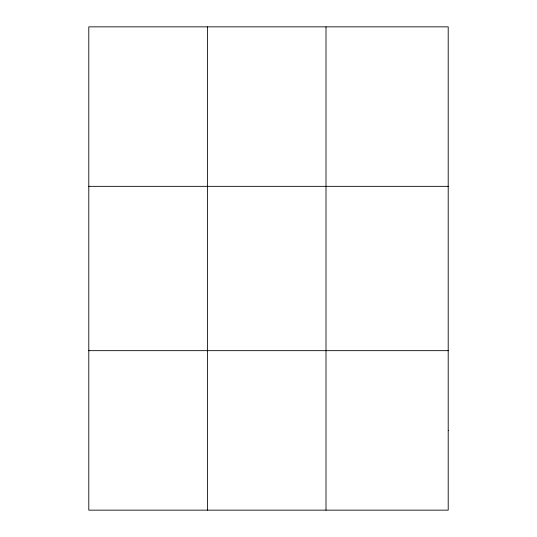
<?xml version="1.0" encoding="UTF-8"?>
<svg xmlns="http://www.w3.org/2000/svg" width="537" height="537" viewBox="0 0 537 537"><rect width="100%" height="100%" fill="white"/><g stroke="black" fill="none" stroke-linecap="round" stroke-linejoin="round"><path stroke-width="0.81" d="M207.396 510.15L207.396 26.85M326.006 510.15L326.006 26.85M88.793 186.339L448.207 186.339M88.793 350.661L448.207 350.661M448.207 430.406L448.207 510.15L88.793 510.15L88.793 26.85L448.207 26.85L448.207 430.406"/></g></svg>
